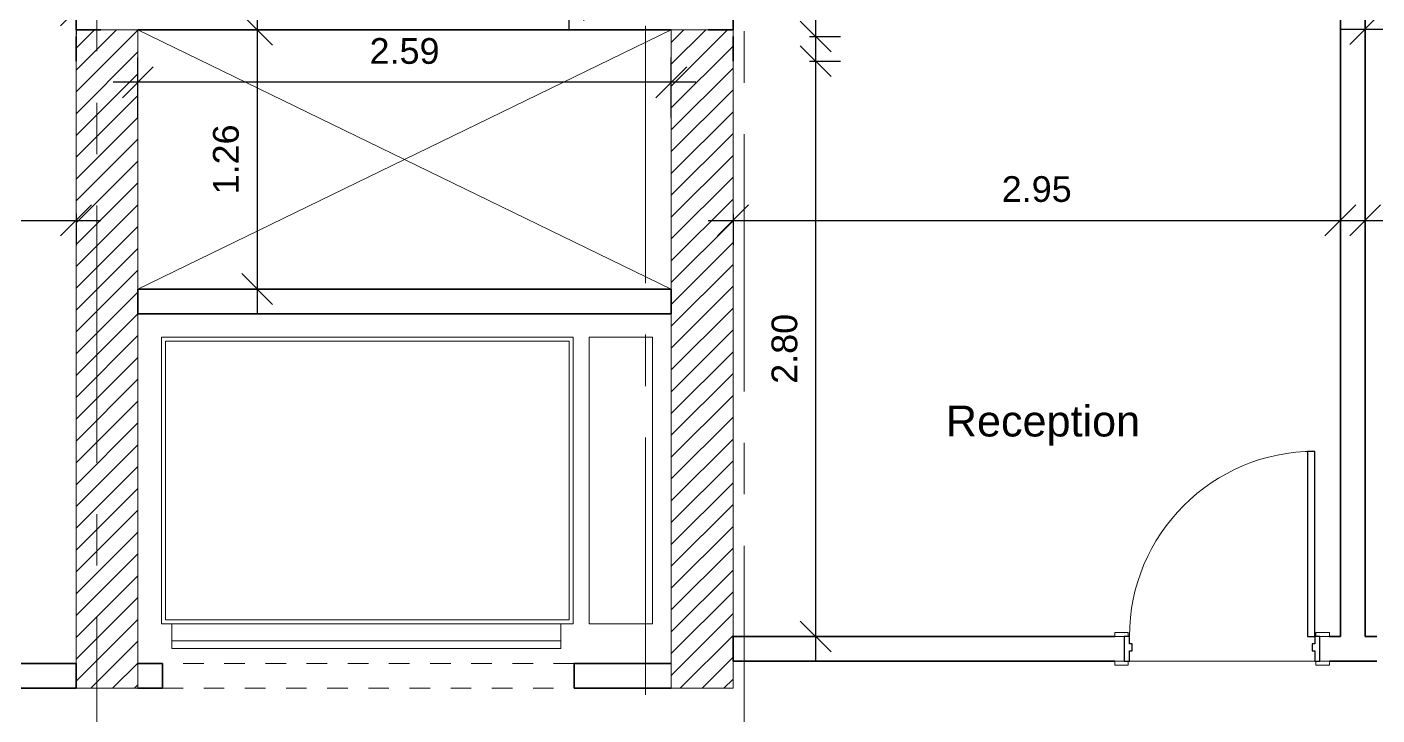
# Model space of a CAD drawing. Header units: metres. Extents: x -22 to 97, y 34 to 77.
# Drawn here: x -4.54 to 2.02, y 58.12 to 61.47 of the extents above; entities that cross this region are included whole.
import ezdxf

# ---------------------------------------------------------------- set-up
doc = ezdxf.new("R2010")
doc.units = ezdxf.units.M
doc.linetypes.add('CENTER', pattern=[2, 1.25, -0.25, 0.25, -0.25])
doc.linetypes.add('Overhead', pattern=[0.003969, 0.002381, -0.001587])
for name, color, linetype, lineweight in [('A-ANNO-DIMS', 211, 'Continuous', 9), ('A-DETL-GENF', 92, 'Overhead', 18), ('A-DETL-MEDM', 33, 'Continuous', 35), ('A-DETL-THIN', 151, 'Continuous', 18), ('A-DOOR', 31, 'Continuous', 18), ('A-DOOR-FRAM', 31, 'Continuous', 25), ('A-FLOR', 192, 'Continuous', 18), ('AXIS', 251, 'CENTER', 5), ('G-ANNO-TEXT', 231, 'Continuous', 9), ('I-WALL', 2, 'Continuous', 18), ('S-COLS', 52, 'Continuous', 18)]:
    doc.layers.add(name, color=color, linetype=linetype, lineweight=lineweight)
doc.styles.add('Arial', font='arial.ttf', dxfattribs={"height": 0.15})
doc.styles.add('Arial_1', font='arial.ttf', dxfattribs={"height": 0.125})
doc.dimstyles.new('Diagonal_-_2_5mm_Arial', dxfattribs={"dimscale": 0.3048, "dimtxt": 0.127532, "dimasz": 0.492126, "dimexe": 0.393701, "dimexo": 0.246063, "dimgap": 0.287073, "dimtad": 1, "dimrnd": 0.01, "dimzin": 0, "dimdsep": 46, "dimtxsty": 'Arial_1', "dimblk1": 'OBLIQUE', "dimblk2": 'OBLIQUE', "dimsah": 1, "dimcen": 0.09, "dimdle": 0.393701, "dimazin": 0, "dimtfac": 1, "dimtdec": 4, "dimtix": 1, "dimtmove": 0, "dimatfit": 3, "dimfxl": 0, "dimtvp": 1, "dimtolj": 1, "dimtzin": 0, "dimarcsym": 0})
pattern_1 = [(45, (0, 51.23831), (-0.053033, 0.053033), [])]

# ---------------------------------------------------------------- blocks, each defined once
blk = doc.blocks.new('M_Door-Interior-Single-1_Panel-Wood - M_Door-Interior-Single-1_Panel-Wood-477398-01 Ground Floor Copy 1')
at = {"layer": 'A-DOOR', "lineweight": 25}
for p, q in [((0.45, 0.956825), (0.415, 0.956825)), ((0.415, 0.956825), (0.415, 0.056825)), ((0.45, 0.056825), (0.45, 0.956825)), ((0.415, 0.056825), (0.45, 0.056825))]:
    blk.add_line(p, q, dxfattribs=at)
at = {"layer": 'A-DOOR'}
for p, q in [((-0.45635, 0.076825), (-0.52135, 0.076825)), ((-0.52135, 0.076825), (-0.52135, 0.056825)), ((-0.45635, 0.056825), (-0.45635, 0.076825)), ((0.52135, 0.076825), (0.45635, 0.076825)), ((0.45635, 0.076825), (0.45635, 0.056825)), ((0.52135, 0.056825), (0.52135, 0.076825)), ((-0.52135, 0.056825), (-0.45635, 0.056825)), ((0.45635, 0.056825), (0.52135, 0.056825)), ((-0.45635, -0.063175), (-0.52135, -0.063175)), ((-0.52135, -0.063175), (-0.52135, -0.083175)), ((-0.45635, -0.083175), (-0.45635, -0.063175)), ((0.52135, -0.063175), (0.45635, -0.063175)), ((0.45635, -0.063175), (0.45635, -0.083175)), ((0.52135, -0.083175), (0.52135, -0.063175)), ((-0.52135, -0.083175), (-0.45635, -0.083175)), ((0.45635, -0.083175), (0.52135, -0.083175))]:
    blk.add_line(p, q, dxfattribs=at)
blk.add_arc((0.45, 0.056825), 0.9, 90, 180, dxfattribs=at)
at = {"layer": 'A-DOOR-FRAM'}
for p, q in [((-0.45, 0.056825), (-0.475, 0.056825)), ((-0.475, 0.056825), (-0.475, -0.063175)), ((-0.45, 0.021825), (-0.45, 0.056825)), ((-0.4373, 0.021825), (-0.45, 0.021825)), ((-0.4373, -0.0131), (-0.4373, 0.021825)), ((0.45, 0.021825), (0.4373, 0.021825)), ((0.4373, 0.021825), (0.4373, -0.0131)), ((0.45, 0.056825), (0.45, 0.021825)), ((0.475, 0.056825), (0.45, 0.056825)), ((0.475, -0.063175), (0.475, 0.056825)), ((-0.475, -0.063175), (-0.45, -0.063175)), ((-0.45, -0.063175), (-0.45, -0.0131)), ((-0.45, -0.0131), (-0.4373, -0.0131)), ((0.4373, -0.0131), (0.45, -0.0131)), ((0.45, -0.0131), (0.45, -0.063175)), ((0.45, -0.063175), (0.475, -0.063175))]:
    blk.add_line(p, q, dxfattribs=at)
blk = doc.blocks.new('M_Door-Opening - 200 _ 211-513196-01 Ground Floor Copy 1')
at = {"layer": 'A-DETL-GENF'}
for p, q in [((0.9918, 0.06), (-1.0082, 0.06)), ((-1.0082, -0.06), (0.9918, -0.06))]:
    blk.add_line(p, q, dxfattribs=at)
at = {"layer": 'A-DETL-MEDM'}
for p, q in [((-1.0082, 0.06), (-1.0082, -0.06)), ((0.9918, -0.06), (0.9918, 0.06))]:
    blk.add_line(p, q, dxfattribs=at)
blk = doc.blocks.new('_Oblique')
at = {"color": 0, "linetype": 'ByBlock', "lineweight": -2}
blk.add_line((-0.5, -0.5), (0.5, 0.5), dxfattribs=at)
blk = doc.blocks.new('*D672')
at = {"layer": 'A-ANNO-DIMS', "color": 0, "lineweight": -2}
for p, q in [((-7.5087, 60.5584), (-7.5087, 60.4073)), ((-4.2992, 60.5584), (-4.2992, 60.4073)), ((-7.6287, 60.5273), (-4.1792, 60.5273))]:
    blk.add_line(p, q, dxfattribs=at)
at = {"layer": 'Defpoints', "color": 0}
for p in [(-7.5087, 60.6334), (-4.2992, 60.6334), (-4.2992, 60.5273)]:
    blk.add_point(p, dxfattribs=at)
at = {"layer": 'A-ANNO-DIMS', "color": 0, "lineweight": -2, "xscale": 0.15, "yscale": 0.15, "zscale": 0.15, "rotation": 180}
blk.add_blockref('_Oblique', (-7.5087, 60.5273), dxfattribs=at)
at = {"layer": 'A-ANNO-DIMS', "color": 0, "lineweight": -2, "xscale": 0.15, "yscale": 0.15, "zscale": 0.15}
blk.add_blockref('_Oblique', (-4.2992, 60.5273), dxfattribs=at)
at = {"layer": 'A-ANNO-DIMS', "color": 0, "insert": (-5.904, 60.6787), "char_height": 0.125, "attachment_point": 5, "style": 'Arial_1'}
blk.add_mtext('\\A1;3.21', dxfattribs=at)
blk = doc.blocks.new('*D677')
at = {"layer": 'A-ANNO-DIMS', "color": 0, "lineweight": -2}
for p, q in [((-0.7059, 61.3011), (-0.7059, 62.7411)), ((-0.7369, 62.6211), (-0.5859, 62.6211)), ((-0.7369, 61.4211), (-0.5859, 61.4211))]:
    blk.add_line(p, q, dxfattribs=at)
at = {"layer": 'Defpoints', "color": 0}
for p in [(-0.8119, 62.6211), (-0.7059, 62.6211), (-0.8119, 61.4211)]:
    blk.add_point(p, dxfattribs=at)
at = {"layer": 'A-ANNO-DIMS', "color": 0, "lineweight": -2, "xscale": 0.15, "yscale": 0.15, "zscale": 0.15}
for p, rotation in [((-0.7059, 62.6211), 90), ((-0.7059, 61.4211), 270)]:
    blk.add_blockref('_Oblique', p, dxfattribs=dict(at, rotation=rotation))
at = {"layer": 'A-ANNO-DIMS', "color": 0, "insert": (-0.8572, 62.0211), "char_height": 0.125, "attachment_point": 5, "rotation": 90, "style": 'Arial_1'}
blk.add_mtext('\\A1;1.20', dxfattribs=at)
blk = doc.blocks.new('*D678')
at = {"layer": 'A-ANNO-DIMS', "color": 0, "lineweight": -2}
for p, q in [((-0.7059, 58.3848), (-0.7059, 61.4211)), ((-0.7369, 61.3011), (-0.5859, 61.3011)), ((-0.7369, 58.5048), (-0.5859, 58.5048))]:
    blk.add_line(p, q, dxfattribs=at)
at = {"layer": 'Defpoints', "color": 0}
for p in [(-0.8119, 61.3011), (-0.7059, 61.3011), (-0.8119, 58.5048)]:
    blk.add_point(p, dxfattribs=at)
at = {"layer": 'A-ANNO-DIMS', "color": 0, "lineweight": -2, "xscale": 0.15, "yscale": 0.15, "zscale": 0.15}
for p, rotation in [((-0.7059, 61.3011), 90), ((-0.7059, 58.5048), 270)]:
    blk.add_blockref('_Oblique', p, dxfattribs=dict(at, rotation=rotation))
at = {"layer": 'A-ANNO-DIMS', "color": 0, "insert": (-0.8572, 59.9029), "char_height": 0.125, "attachment_point": 5, "rotation": 90, "style": 'Arial_1'}
blk.add_mtext('\\A1;2.80', dxfattribs=at)
blk = doc.blocks.new('*D679')
at = {"layer": 'A-ANNO-DIMS', "color": 0, "lineweight": -2}
for p, q in [((-1.1077, 60.5584), (-1.1077, 60.4073)), ((1.8432, 60.5584), (1.8432, 60.4073)), ((-1.2277, 60.5273), (1.9632, 60.5273))]:
    blk.add_line(p, q, dxfattribs=at)
at = {"layer": 'Defpoints', "color": 0}
for p in [(-1.1077, 60.6334), (1.8432, 60.6334), (1.8432, 60.5273)]:
    blk.add_point(p, dxfattribs=at)
at = {"layer": 'A-ANNO-DIMS', "color": 0, "lineweight": -2, "xscale": 0.15, "yscale": 0.15, "zscale": 0.15, "rotation": 180}
blk.add_blockref('_Oblique', (-1.1077, 60.5273), dxfattribs=at)
at = {"layer": 'A-ANNO-DIMS', "color": 0, "lineweight": -2, "xscale": 0.15, "yscale": 0.15, "zscale": 0.15}
blk.add_blockref('_Oblique', (1.8432, 60.5273), dxfattribs=at)
at = {"layer": 'A-ANNO-DIMS', "color": 0, "insert": (0.3678, 60.6787), "char_height": 0.125, "attachment_point": 5, "style": 'Arial_1'}
blk.add_mtext('\\A1;2.95', dxfattribs=at)
blk = doc.blocks.new('*D680')
at = {"layer": 'A-ANNO-DIMS', "color": 0, "lineweight": -2}
for p, q in [((1.9632, 60.5584), (1.9632, 60.4073)), ((4.9032, 60.5584), (4.9032, 60.4073)), ((1.8432, 60.5273), (5.0232, 60.5273))]:
    blk.add_line(p, q, dxfattribs=at)
at = {"layer": 'Defpoints', "color": 0}
for p in [(1.9632, 60.6334), (4.9032, 60.6334), (4.9032, 60.5273)]:
    blk.add_point(p, dxfattribs=at)
at = {"layer": 'A-ANNO-DIMS', "color": 0, "lineweight": -2, "xscale": 0.15, "yscale": 0.15, "zscale": 0.15, "rotation": 180}
blk.add_blockref('_Oblique', (1.9632, 60.5273), dxfattribs=at)
at = {"layer": 'A-ANNO-DIMS', "color": 0, "lineweight": -2, "xscale": 0.15, "yscale": 0.15, "zscale": 0.15}
blk.add_blockref('_Oblique', (4.9032, 60.5273), dxfattribs=at)
at = {"layer": 'A-ANNO-DIMS', "color": 0, "insert": (3.4332, 60.6787), "char_height": 0.125, "attachment_point": 5, "style": 'Arial_1'}
blk.add_mtext('\\A1;2.94', dxfattribs=at)
blk = doc.blocks.new('*D751')
at = {"layer": 'A-ANNO-DIMS', "color": 0, "lineweight": -2}
for p, q in [((-6.3104, 61.5475), (-4.1792, 61.5475)), ((-6.1904, 61.5785), (-6.1904, 61.4275)), ((-4.2992, 61.5785), (-4.2992, 61.4275))]:
    blk.add_line(p, q, dxfattribs=at)
at = {"layer": 'Defpoints', "color": 0}
for p in [(-6.1904, 61.6535), (-4.2992, 61.6535), (-4.2992, 61.5475)]:
    blk.add_point(p, dxfattribs=at)
at = {"layer": 'A-ANNO-DIMS', "color": 0, "lineweight": -2, "xscale": 0.15, "yscale": 0.15, "zscale": 0.15, "rotation": 180}
blk.add_blockref('_Oblique', (-6.1904, 61.5475), dxfattribs=at)
at = {"layer": 'A-ANNO-DIMS', "color": 0, "lineweight": -2, "xscale": 0.15, "yscale": 0.15, "zscale": 0.15}
blk.add_blockref('_Oblique', (-4.2992, 61.5475), dxfattribs=at)
at = {"layer": 'A-ANNO-DIMS', "color": 0, "insert": (-5.2448, 61.6988), "char_height": 0.125, "attachment_point": 5, "style": 'Arial_1'}
blk.add_mtext('\\A1;1.89', dxfattribs=at)
blk = doc.blocks.new('*D754')
at = {"layer": 'A-ANNO-DIMS', "color": 0, "lineweight": -2}
for p, q in [((1.8432, 61.4572), (5.0232, 61.4572)), ((1.9632, 61.4882), (1.9632, 61.3372)), ((4.9032, 61.5098), (4.9032, 61.3372))]:
    blk.add_line(p, q, dxfattribs=at)
at = {"layer": 'Defpoints', "color": 0}
for p in [(1.9632, 61.5632), (4.9032, 61.5848), (4.9032, 61.4572)]:
    blk.add_point(p, dxfattribs=at)
at = {"layer": 'A-ANNO-DIMS', "color": 0, "lineweight": -2, "xscale": 0.15, "yscale": 0.15, "zscale": 0.15, "rotation": 180}
blk.add_blockref('_Oblique', (1.9632, 61.4572), dxfattribs=at)
at = {"layer": 'A-ANNO-DIMS', "color": 0, "lineweight": -2, "xscale": 0.15, "yscale": 0.15, "zscale": 0.15}
blk.add_blockref('_Oblique', (4.9032, 61.4572), dxfattribs=at)
at = {"layer": 'A-ANNO-DIMS', "color": 0, "insert": (3.4332, 61.6085), "char_height": 0.125, "attachment_point": 5, "style": 'Arial_1'}
blk.add_mtext('\\A1;2.94', dxfattribs=at)
blk = doc.blocks.new('rtgr')
at = {"layer": 'AXIS', "linetype": 'CENTER'}
blk.add_line((8804.6468, -620.5822, 0), (8804.6468, -584.1116, 0), dxfattribs=at)
at = {"layer": 'AXIS', "linetype": 'CENTER', "elevation": 0}
for points in [[(8806.9695, -584.1116), (8807.312, -584.4594), (8807.312, -620.2344), (8806.9695, -620.5822)], [(8808.2644, -620.5822), (8807.7915, -620.2352), (8807.7915, -584.4586), (8808.2644, -584.1116)]]:
    blk.add_lwpolyline(points, dxfattribs=at)
blk = doc.blocks.new('*D787')
at = {"layer": 'A-ANNO-DIMS', "color": 0, "lineweight": -2}
for p, q in [((-1.9059, 63.907), (-1.9059, 61.4535)), ((-1.885, 63.787), (-2.0259, 63.787)), ((-1.885, 61.5735), (-2.0259, 61.5735))]:
    blk.add_line(p, q, dxfattribs=at)
at = {"layer": 'Defpoints', "color": 0}
for p in [(-1.81, 63.787), (-1.9059, 61.5735), (-1.81, 61.5735)]:
    blk.add_point(p, dxfattribs=at)
at = {"layer": 'A-ANNO-DIMS', "color": 0, "lineweight": -2, "xscale": 0.15, "yscale": 0.15, "zscale": 0.15}
for p, rotation in [((-1.9059, 63.787), 90), ((-1.9059, 61.5735), 270)]:
    blk.add_blockref('_Oblique', p, dxfattribs=dict(at, rotation=rotation))
at = {"layer": 'A-ANNO-DIMS', "color": 0, "insert": (-2.0562, 62.6802), "char_height": 0.125, "attachment_point": 5, "rotation": 90, "style": 'Arial_1'}
blk.add_mtext('\\A1;2.21', dxfattribs=at)
blk = doc.blocks.new('*D792')
at = {"layer": 'A-ANNO-DIMS', "color": 0, "lineweight": -2}
for p, q in [((-3.4194, 61.5735), (-3.4194, 60.0735)), ((-2.7785, 61.4535), (-3.5394, 61.4535)), ((-2.7785, 60.1935), (-3.5394, 60.1935))]:
    blk.add_line(p, q, dxfattribs=at)
at = {"layer": 'Defpoints', "color": 0}
for p in [(-2.7035, 61.4535), (-3.4194, 60.1935), (-2.7035, 60.1935)]:
    blk.add_point(p, dxfattribs=at)
at = {"layer": 'A-ANNO-DIMS', "color": 0, "lineweight": -2, "xscale": 0.15, "yscale": 0.15, "zscale": 0.15}
for p, rotation in [((-3.4194, 61.4535), 90), ((-3.4194, 60.1935), 270)]:
    blk.add_blockref('_Oblique', p, dxfattribs=dict(at, rotation=rotation))
at = {"layer": 'A-ANNO-DIMS', "color": 0, "insert": (-3.5708, 60.8235), "char_height": 0.125, "attachment_point": 5, "rotation": 90, "style": 'Arial_1'}
blk.add_mtext('\\A1;1.26', dxfattribs=at)
blk = doc.blocks.new('*D793')
at = {"layer": 'A-ANNO-DIMS', "color": 0, "lineweight": -2}
for p, q in [((-3.9992, 61.0267), (-3.9992, 61.3184)), ((-1.4077, 61.0267), (-1.4077, 61.3184)), ((-1.2877, 61.1984), (-4.1192, 61.1984))]:
    blk.add_line(p, q, dxfattribs=at)
at = {"layer": 'Defpoints', "color": 0}
for p in [(-3.9992, 61.1984), (-3.9992, 60.9517), (-1.4077, 60.9517)]:
    blk.add_point(p, dxfattribs=at)
at = {"layer": 'A-ANNO-DIMS', "color": 0, "lineweight": -2, "xscale": 0.15, "yscale": 0.15, "zscale": 0.15, "rotation": 180}
blk.add_blockref('_Oblique', (-3.9992, 61.1984), dxfattribs=at)
at = {"layer": 'A-ANNO-DIMS', "color": 0, "lineweight": -2, "xscale": 0.15, "yscale": 0.15, "zscale": 0.15}
blk.add_blockref('_Oblique', (-1.4077, 61.1984), dxfattribs=at)
at = {"layer": 'A-ANNO-DIMS', "color": 0, "insert": (-2.7035, 61.3497), "char_height": 0.125, "attachment_point": 5, "style": 'Arial_1'}
blk.add_mtext('\\A1;2.59', dxfattribs=at)

msp = doc.modelspace()

# ---------------------------------------------------------------- hatches: boundary and pattern name
at = {"layer": 'S-COLS'}
h = msp.add_hatch(dxfattribs=at)
h.set_pattern_fill('FP_5', color=256, style=0, pattern_type=2)
h.set_pattern_definition(pattern_1)
h.paths.add_polyline_path([(-3.99925, 58.25352), (-3.99925, 61.45352), (-4.29925, 61.45352), (-4.29925, 58.25352), (-4.08312, 58.25352)], flags=0)
h = msp.add_hatch(dxfattribs=at)
h.set_pattern_fill('FP_5', color=256, style=0, pattern_type=2)
h.set_pattern_definition(pattern_1)
h.paths.add_polyline_path([(-1.10768, 58.25352), (-1.10768, 61.45352), (-1.40768, 61.45352), (-1.40768, 58.25352), (-1.16344, 58.25352)], flags=0)

# ---------------------------------------------------------------- linework, layer by layer
at = {"layer": 'A-DETL-THIN'}
for p, q in [((-3.99925, 61.45352), (-1.40768, 60.19352)), ((-3.99925, 60.19352), (-1.40768, 61.45352)), ((-3.88428, 58.56656), (-3.88428, 59.95983)), ((-3.88428, 59.95983), (-1.88428, 59.95983)), ((-1.88428, 59.95983), (-1.88428, 58.56656)), ((-1.80584, 59.95983), (-1.49876, 59.95983)), ((-1.80584, 58.56656), (-1.80584, 59.95983)), ((-1.49876, 59.95983), (-1.49876, 58.56656)), ((-3.86428, 59.93983), (-1.90428, 59.93983)), ((-3.86428, 58.58656), (-3.86428, 59.93983)), ((-1.90428, 59.93983), (-1.90428, 58.58656)), ((-1.90428, 58.58656), (-3.86428, 58.58656)), ((-1.88428, 58.56656), (-3.88428, 58.56656)), ((-3.8342, 58.44579), (-3.8342, 58.56656)), ((-3.8342, 58.56656), (-1.94428, 58.56656)), ((-1.94428, 58.56656), (-1.94428, 58.44579)), ((-1.49876, 58.56656), (-1.80584, 58.56656)), ((-3.8342, 58.48408), (-1.94428, 58.48408)), ((-1.94428, 58.44579), (-3.8342, 58.44579))]:
    msp.add_line(p, q, dxfattribs=at)
at = {"layer": 'A-FLOR'}
msp.add_line((1.71823, 58.38477), (0.81823, 58.38477), dxfattribs=at)
at = {"layer": 'I-WALL', "lineweight": 35}
for p, q in [((1.84323, 62.62113), (1.84323, 58.50477)), ((1.96323, 58.50477), (1.96323, 62.62113)), ((-4.29925, 61.7117), (-4.29925, 61.45352)), ((-1.10768, 61.45352), (-1.10768, 61.7117)), ((-4.29925, 61.45352), (-4.17925, 61.45352)), ((-4.29925, 61.30113), (-4.29925, 61.42113)), ((-1.22768, 61.45352), (-1.10768, 61.45352)), ((-1.10768, 61.42113), (-1.10768, 61.30113)), ((-1.40768, 60.19352), (-3.99925, 60.19352)), ((-3.99925, 60.19352), (-3.99925, 60.07352)), ((-1.40768, 60.07352), (-1.40768, 60.19352)), ((-3.99925, 60.07352), (-1.40768, 60.07352)), ((0.74688, 58.50477), (-1.10768, 58.50477)), ((-1.10768, 58.50477), (-1.10768, 58.38477)), ((1.84323, 58.50477), (1.78958, 58.50477)), ((2.02098, 58.50477), (1.96323, 58.50477)), ((-4.29925, 58.37352), (-6.41234, 58.37352)), ((-4.29925, 58.25352), (-4.29925, 58.37352)), ((-3.87925, 58.37352), (-3.99925, 58.37352)), ((-1.40768, 58.37352), (-1.87925, 58.37352)), ((-1.10768, 58.38477), (0.74688, 58.38477)), ((1.78958, 58.38477), (2.02098, 58.38477)), ((-6.41234, 58.25352), (-4.29925, 58.25352)), ((-3.99925, 58.25352), (-3.87925, 58.25352)), ((-1.87925, 58.25352), (-1.40768, 58.25352))]:
    msp.add_line(p, q, dxfattribs=at)
at = {"layer": 'I-WALL'}
for p, q in [((-3.99925, 58.37352), (-3.99925, 58.25352)), ((-1.40768, 58.25352), (-1.40768, 58.37352))]:
    msp.add_line(p, q, dxfattribs=at)
at = {"layer": 'I-WALL', "lineweight": 35}
msp.add_lwpolyline([(-1.40768, 61.45352), (-3.99925, 61.45352)], dxfattribs=at)
at = {"layer": 'S-COLS'}
for p, q in [((-3.99925, 61.45352), (-4.29925, 61.45352)), ((-4.29925, 61.45352), (-4.29925, 58.25352)), ((-3.99925, 58.37352), (-3.99925, 61.45352)), ((-1.10768, 61.45352), (-1.40768, 61.45352)), ((-1.40768, 61.45352), (-1.40768, 58.37352)), ((-1.10768, 58.25352), (-1.10768, 61.45352)), ((-3.99925, 58.25352), (-3.99925, 58.37352)), ((-1.40768, 58.37352), (-1.40768, 58.25352)), ((-4.29925, 58.25352), (-3.99925, 58.25352)), ((-1.40768, 58.25352), (-1.10768, 58.25352))]:
    msp.add_line(p, q, dxfattribs=at)

# ---------------------------------------------------------------- block references
at = {"layer": 'A-ANNO-DIMS'}
msp.add_blockref('rtgr', (-8808.84499, 657.93152, -0.00003), dxfattribs=at)
at = {"layer": 'A-DOOR'}
msp.add_blockref('M_Door-Interior-Single-1_Panel-Wood - M_Door-Interior-Single-1_Panel-Wood-477398-01 Ground Floor Copy 1', (1.26823, 58.44794), dxfattribs=at)
at = {"layer": 'A-DOOR', "rotation": 180}
msp.add_blockref('M_Door-Opening - 200 _ 211-513196-01 Ground Floor Copy 1', (-2.88744, 58.31352), dxfattribs=at)

# ---------------------------------------------------------------- texts
at = {"layer": 'G-ANNO-TEXT', "color": 7, "insert": (-0.07359, 59.62702), "char_height": 0.15, "width": 1.1624469, "attachment_point": 1, "style": 'Arial'}
msp.add_mtext('Reception', dxfattribs=at)

# ---------------------------------------------------------------- dimensions: what is measured, and where the dimension line sits
at = {"layer": 'A-ANNO-DIMS'}
for base, p1, p2, override, picture, middle in [((-1.9059, 61.57352), (-1.80999, 63.78697), (-1.80999, 61.57352), {"dimpost": '<>', "dimfxl": 2.953283}, '*D787', (-2.05615, 62.68024)), ((-0.70586, 62.62113), (-0.81192, 61.42113), (-0.81192, 62.62113), {"dimpost": '<>', "dimfxl": 1.2}, '*D677', (-0.85718, 62.02113)), ((-3.41944, 60.19352), (-2.70346, 61.45352), (-2.70346, 60.19352), {"dimpost": '<>', "dimfxl": 2.62}, '*D792', (-3.57076, 60.82352)), ((-0.70586, 61.30113), (-0.81192, 58.50477), (-0.81192, 61.30113), {"dimpost": '<>', "dimfxl": 2.796361}, '*D678', (-0.85718, 59.90295))]:
    dim = msp.add_linear_dim(base=base, p1=p1, p2=p2, angle=90, dimstyle='Diagonal_-_2_5mm_Arial', override=override, dxfattribs=at)
    dim.commit()
    dim.dimension.update_dxf_attribs({"geometry": picture, "text_midpoint": middle})
for base, p1, p2, override, picture, middle in [((-4.29925, 61.54747), (-6.1904, 61.65353), (-4.29925, 61.65353), {"dimpost": '<>', "dimfxl": 1.891153}, '*D751', (-5.24483, 61.69879)), ((4.90323, 61.45716), (1.96323, 61.56323), (4.90323, 61.58477), {"dimpost": '<>', "dimfxl": 1.681291}, '*D754', (3.43323, 61.60848)), ((-3.99925, 61.19841), (-1.40768, 60.95171), (-3.99925, 60.95171), {"dimpost": '<>', "dimfxl": 2.62}, '*D793', (-2.70346, 61.34973)), ((-4.29925, 60.52735), (-7.50869, 60.63341), (-4.29925, 60.63341), {"dimpost": '<>', "dimfxl": 3.209445}, '*D672', (-5.90397, 60.67871)), ((1.84323, 60.52735), (-1.10768, 60.63341), (1.84323, 60.63341), {"dimpost": '<>', "dimfxl": 2.950915}, '*D679', (0.36778, 60.67867)), ((4.90323, 60.52735), (1.96323, 60.63341), (4.90323, 60.63341), {"dimpost": '<>', "dimfxl": 2.94}, '*D680', (3.43323, 60.67867))]:
    dim = msp.add_linear_dim(base=base, p1=p1, p2=p2, dimstyle='Diagonal_-_2_5mm_Arial', override=override, dxfattribs=at)
    dim.commit()
    dim.dimension.update_dxf_attribs({"geometry": picture, "text_midpoint": middle})

doc.saveas('drawing.dxf')
